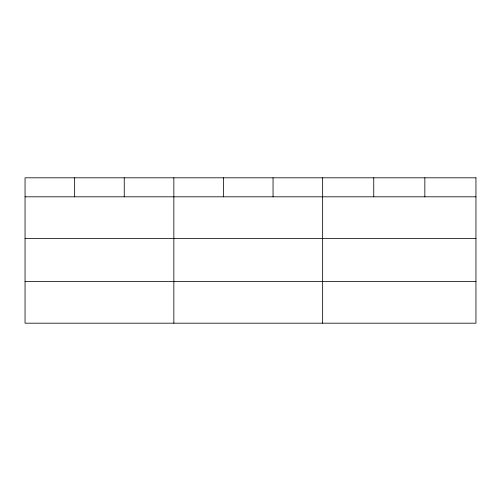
<?xml version="1.0" encoding="UTF-8"?>
<svg xmlns="http://www.w3.org/2000/svg" width="501" height="501" viewBox="0 0 501 501"><rect width="100%" height="100%" fill="white"/><g stroke="black" fill="none" stroke-linecap="round" stroke-linejoin="round"><path stroke-width="0.75" d="M25.05 196.818L475.95 196.818M25.05 238.52L475.95 238.52M25.05 281.487L475.95 281.487M424.848 177.811L424.848 196.818M373.746 177.811L373.746 196.818M322.644 177.811L322.644 323.189M273.045 177.811L273.045 196.818M223.446 177.811L223.446 196.818M173.847 177.811L173.847 323.189M124.248 177.811L124.248 196.818M74.649 177.811L74.649 196.818M475.95 177.811L25.05 177.811L25.05 323.189L475.95 323.189L475.95 177.811"/></g></svg>
